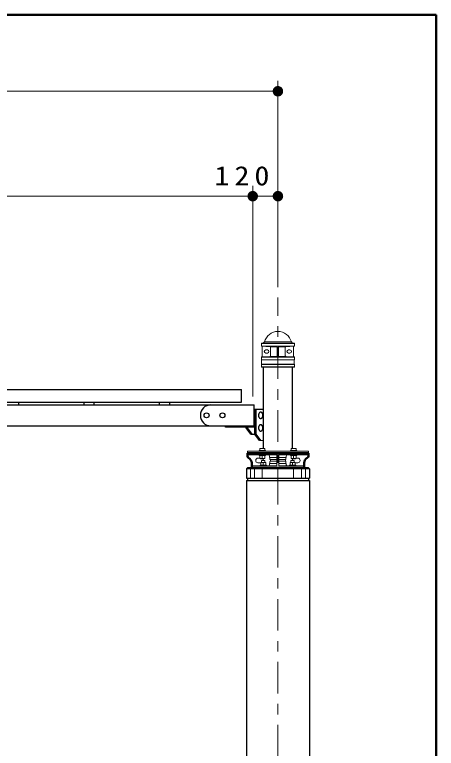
# Model space of a CAD drawing. Units: millimetres on the paper, scale 1:50. Extents: x -365 to 10, y -38 to 257.
# Drawn here: x -40.2 to 0, y 187.1 to 257 of the extents above; entities that cross this region are included whole.
import ezdxf

# ---------------------------------------------------------------- set-up
doc = ezdxf.new("R2010")
doc.units = ezdxf.units.MM
doc.linetypes.add('USER2', pattern=[6, 3, -1, 1, -1])
doc.layers.add('LY_1', color=7, linetype='Continuous', lineweight=13)
doc.layers.add('LY_2', color=7, linetype='Continuous', lineweight=13)
doc.styles.add('ＭＳ ゴシック', font='')
doc.styles.get('ＭＳ ゴシック').set_extended_font_data('MS Gothic')

# ---------------------------------------------------------------- blocks, each defined once
blk = doc.blocks.new('filled_dot')
at = {"color": 0, "linetype": 'Continuous', "lineweight": -2, "const_width": 1.25}
blk.add_lwpolyline([(-0.625, 0, 1), (0.625, 0, 1)], format="xyb", close=True, dxfattribs=at)

msp = doc.modelspace()

# ---------------------------------------------------------------- linework, layer by layer
at = {"layer": 'LY_1'}
for p, q in [((-15.107, 231.028), (-15.107, 250.697)), ((-79.907, 249.697), (-15.107, 249.697)), ((-17.507, 220.606), (-17.507, 240.697)), ((-77.507, 239.697), (-17.507, 239.697)), ((-21.272, 239.697), (-15.107, 239.697)), ((-16.687, 225.666), (-16.667, 225.686)), ((-16.687, 225.666), (-13.527, 225.666)), ((-16.687, 225.666), (-16.687, 225.406)), ((-16.687, 225.406), (-16.667, 225.386)), ((-16.687, 225.406), (-13.527, 225.406)), ((-16.667, 225.686), (-13.547, 225.686)), ((-16.667, 225.386), (-13.547, 225.386)), ((-16.667, 225.386), (-15.845, 225.35)), ((-16.607, 225.382), (-16.607, 224.39)), ((-16.505, 225.686), (-16.387, 225.804)), ((-16.387, 225.804), (-13.827, 225.804)), ((-15.807, 225.348), (-15.177, 225.348)), ((-15.807, 225.31), (-15.807, 224.461)), ((-15.177, 225.346), (-15.177, 224.426)), ((-14.407, 225.348), (-15.037, 225.348)), ((-15.037, 225.346), (-15.037, 224.426)), ((-14.407, 225.31), (-14.407, 224.461)), ((-13.547, 225.386), (-14.368, 225.35)), ((-13.709, 225.686), (-13.827, 225.804)), ((-13.607, 225.382), (-13.607, 224.39)), ((-13.547, 225.686), (-13.527, 225.666)), ((-13.547, 225.386), (-13.527, 225.406)), ((-13.527, 225.666), (-13.527, 225.406)), ((-16.257, 225.036), (-16.117, 225.036)), ((-16.257, 224.736), (-16.117, 224.736)), ((-13.957, 225.036), (-14.097, 225.036)), ((-13.957, 224.736), (-14.097, 224.736)), ((-16.647, 224.386), (-16.687, 224.346)), ((-16.687, 224.346), (-16.687, 224.106)), ((-16.687, 224.346), (-13.527, 224.346)), ((-16.687, 224.106), (-16.667, 224.086)), ((-16.687, 224.106), (-13.527, 224.106)), ((-16.667, 224.086), (-16.667, 223.686)), ((-16.667, 224.086), (-13.547, 224.086)), ((-16.647, 224.386), (-15.845, 224.421)), ((-16.647, 224.386), (-13.567, 224.386)), ((-15.807, 224.422), (-15.177, 224.422)), ((-14.407, 224.422), (-15.037, 224.422)), ((-13.567, 224.386), (-14.368, 224.421)), ((-13.567, 224.386), (-13.527, 224.346)), ((-13.527, 224.106), (-13.547, 224.086)), ((-13.547, 224.086), (-13.547, 223.686)), ((-13.527, 224.346), (-13.527, 224.106)), ((-16.667, 223.686), (-16.687, 223.666)), ((-16.687, 223.666), (-16.687, 223.426)), ((-16.687, 223.666), (-13.527, 223.666)), ((-16.687, 223.426), (-16.647, 223.386)), ((-16.687, 223.426), (-13.527, 223.426)), ((-16.667, 223.686), (-13.547, 223.686)), ((-16.647, 223.386), (-13.567, 223.386)), ((-13.527, 223.426), (-13.567, 223.386)), ((-13.547, 223.686), (-13.527, 223.666)), ((-13.527, 223.666), (-13.527, 223.426)), ((-16.907, 215.448), (-16.907, 215.384)), ((-16.306, 215.448), (-16.907, 215.448)), ((-16.367, 215.648), (-16.847, 215.648)), ((-16.847, 215.648), (-16.847, 215.448)), ((-16.367, 215.648), (-16.367, 215.448)), ((-16.306, 215.448), (-16.306, 215.384)), ((-13.906, 215.448), (-13.906, 215.384)), ((-13.306, 215.448), (-13.906, 215.448)), ((-13.847, 215.648), (-13.847, 215.448)), ((-13.367, 215.648), (-13.847, 215.648)), ((-13.367, 215.648), (-13.367, 215.448)), ((-13.306, 215.448), (-13.306, 215.384)), ((-12.207, 215.384), (-18.007, 215.384)), ((-18.007, 215.384), (-18.007, 215.204)), ((-18.007, 215.024), (-15.197, 215.024)), ((-17.007, 214.724), (-16.847, 214.724)), ((-16.907, 214.96), (-16.907, 215.024)), ((-16.907, 214.96), (-16.307, 214.96)), ((-16.847, 214.7), (-16.847, 214.96)), ((-16.607, 214.7), (-16.607, 214.96)), ((-16.367, 214.7), (-16.367, 214.96)), ((-16.307, 214.96), (-16.307, 215.024)), ((-15.907, 214.924), (-15.907, 214.804)), ((-15.867, 214.784), (-15.907, 214.804)), ((-15.867, 214.784), (-15.867, 214.604)), ((-15.197, 214.784), (-15.867, 214.784)), ((-15.197, 215.024), (-15.197, 213.984)), ((-12.207, 215.024), (-15.017, 215.024)), ((-15.017, 215.024), (-15.017, 213.984)), ((-15.017, 214.784), (-14.347, 214.784)), ((-14.347, 214.784), (-14.307, 214.804)), ((-14.347, 214.784), (-14.347, 214.604)), ((-14.307, 214.924), (-14.307, 214.804)), ((-13.907, 214.96), (-13.907, 215.024)), ((-13.307, 214.96), (-13.907, 214.96)), ((-13.847, 214.7), (-13.847, 214.96)), ((-13.607, 214.7), (-13.607, 214.96)), ((-13.367, 214.7), (-13.367, 214.96)), ((-13.207, 214.724), (-13.367, 214.724)), ((-13.307, 214.96), (-13.307, 215.024)), ((-12.207, 215.384), (-12.207, 215.204)), ((-17.007, 214.284), (-16.747, 214.284)), ((-16.847, 214.7), (-16.367, 214.7)), ((-16.807, 214.048), (-16.807, 213.984)), ((-16.807, 214.048), (-16.207, 214.048)), ((-16.767, 214.648), (-16.767, 214.7)), ((-16.767, 214.648), (-16.447, 214.648)), ((-16.747, 214.308), (-16.747, 214.048)), ((-16.747, 214.308), (-16.267, 214.308)), ((-16.667, 214.504), (-16.667, 214.308)), ((-16.347, 214.504), (-16.667, 214.504)), ((-16.507, 214.308), (-16.507, 214.048)), ((-16.447, 214.648), (-16.447, 214.7)), ((-16.347, 214.504), (-16.347, 214.308)), ((-16.267, 214.308), (-16.267, 214.048)), ((-16.207, 214.048), (-16.207, 213.984)), ((-15.907, 214.204), (-15.867, 214.224)), ((-15.907, 214.204), (-15.907, 214.084)), ((-15.827, 214.584), (-15.867, 214.604)), ((-15.867, 214.404), (-15.827, 214.424)), ((-15.867, 214.404), (-15.867, 214.224)), ((-15.197, 214.224), (-15.867, 214.224)), ((-15.827, 214.584), (-15.827, 214.424)), ((-15.197, 214.584), (-15.827, 214.584)), ((-15.197, 214.424), (-15.827, 214.424)), ((-15.057, 214.584), (-15.157, 214.584)), ((-15.017, 214.584), (-14.387, 214.584)), ((-15.017, 214.424), (-14.387, 214.424)), ((-15.017, 214.224), (-14.347, 214.224)), ((-14.387, 214.584), (-14.347, 214.604)), ((-14.387, 214.584), (-14.387, 214.424)), ((-14.347, 214.404), (-14.387, 214.424)), ((-14.347, 214.404), (-14.347, 214.224)), ((-14.307, 214.204), (-14.347, 214.224)), ((-14.307, 214.204), (-14.307, 214.084)), ((-14.007, 214.048), (-13.407, 214.048)), ((-14.007, 214.048), (-14.007, 213.984)), ((-13.947, 214.308), (-13.947, 214.048)), ((-13.467, 214.308), (-13.947, 214.308)), ((-13.547, 214.504), (-13.867, 214.504)), ((-13.867, 214.504), (-13.867, 214.308)), ((-13.367, 214.7), (-13.847, 214.7)), ((-13.767, 214.648), (-13.767, 214.7)), ((-13.447, 214.648), (-13.767, 214.648)), ((-13.707, 214.308), (-13.707, 214.048)), ((-13.547, 214.504), (-13.547, 214.308)), ((-13.467, 214.308), (-13.467, 214.048)), ((-13.207, 214.284), (-13.467, 214.284)), ((-13.447, 214.648), (-13.447, 214.7)), ((-13.407, 214.048), (-13.407, 213.984)), ((-17.732, 213.705), (-17.732, 212.804)), ((-17.607, 213.984), (-15.197, 213.984)), ((-17.357, 213.705), (-17.357, 212.804)), ((-16.607, 213.705), (-16.607, 212.804)), ((-15.107, 213.705), (-15.107, 212.804)), ((-12.607, 213.984), (-15.017, 213.984)), ((-13.607, 213.705), (-13.607, 212.804)), ((-12.857, 213.705), (-12.857, 212.804)), ((-12.482, 213.705), (-12.482, 212.804))]:
    msp.add_line(p, q, dxfattribs=at)
at = {"layer": 'LY_1', "linetype": 'USER2'}
msp.add_line((-15.107, 162.29), (-15.107, 230.028), dxfattribs=at)
at = {"layer": 'LY_1', "lineweight": 25}
for p, q in [((-16.505, 223.386), (-16.505, 215.648)), ((-13.709, 215.648), (-13.709, 223.386)), ((-47.507, 219.804), (-21.507, 219.804)), ((-47.507, 217.804), (-21.507, 217.804))]:
    msp.add_line(p, q, dxfattribs=at)
at = {"layer": 'LY_1', "color": 40, "lineweight": 25}
for p, q in [((-76.447, 221.264), (-18.567, 221.264)), ((-18.567, 220.064), (-18.567, 221.264)), ((-76.447, 220.064), (-18.567, 220.064)), ((-39.827, 219.804), (-39.827, 220.064)), ((-33.587, 219.804), (-33.587, 220.064)), ((-32.627, 219.804), (-32.627, 220.064)), ((-26.387, 219.804), (-26.387, 220.064)), ((-25.427, 219.804), (-25.427, 220.064))]:
    msp.add_line(p, q, dxfattribs=at)
at = {"layer": 'LY_1', "color": 4, "lineweight": 25}
for p, q in [((-21.507, 219.804), (-17.387, 219.804)), ((-17.387, 217.684), (-17.387, 219.804)), ((-17.387, 219.404), (-16.505, 219.404)), ((-17.301, 217.004), (-17.301, 219.404)), ((-17.174, 217.004), (-17.174, 219.404)), ((-21.507, 217.804), (-17.387, 217.804)), ((-20.107, 217.684), (-20.107, 217.804)), ((-17.387, 217.684), (-20.107, 217.684)), ((-18.122, 217.604), (-18.122, 217.684)), ((-17.697, 217.004), (-18.122, 217.604)), ((-18.122, 217.604), (-17.994, 217.604)), ((-17.994, 217.604), (-17.994, 217.684)), ((-17.57, 217.004), (-17.994, 217.604)), ((-17.697, 217.004), (-17.174, 217.004)), ((-16.877, 216.404), (-17.301, 217.004)), ((-16.75, 216.404), (-17.174, 217.004)), ((-18.021, 213.804), (-18.107, 213.704)), ((-12.107, 213.705), (-18.107, 213.705)), ((-18.107, 213.703), (-18.107, 212.804)), ((-12.192, 213.804), (-18.021, 213.804)), ((-12.191, 213.805), (-12.106, 213.705)), ((-12.107, 213.703), (-12.107, 212.804)), ((-18.107, 212.804), (-12.107, 212.804)), ((-18.021, 212.804), (-18.021, 212.604)), ((-12.192, 212.804), (-12.192, 212.604)), ((-18.107, 212.604), (-12.107, 212.604)), ((-18.107, 212.604), (-18.107, 169.004)), ((-12.107, 212.604), (-12.107, 169.004))]:
    msp.add_line(p, q, dxfattribs=at)
at = {"layer": 'LY_1', "color": 4}
msp.add_line((-16.877, 216.404), (-16.505, 216.404), dxfattribs=at)
at = {"layer": 'LY_1', "color": 140, "lineweight": 50}
for p, q in [((-18.007, 215.204), (-12.207, 215.204)), ((-18.007, 215.204), (-18.007, 214.92)), ((-12.207, 215.204), (-12.207, 214.92)), ((-17.607, 214.264), (-17.607, 213.804)), ((-12.607, 214.264), (-12.607, 213.804)), ((-17.607, 213.804), (-12.607, 213.804))]:
    msp.add_line(p, q, dxfattribs=at)
at = {"layer": 'LY_1', "color": 4, "lineweight": 25}
for points in [[(-16.75, 219.104), (-16.768, 219.102), (-16.787, 219.099), (-16.805, 219.093), (-16.822, 219.085), (-16.839, 219.075), (-16.856, 219.063), (-16.871, 219.049), (-16.886, 219.033), (-16.9, 219.016), (-16.912, 218.996), (-16.924, 218.976), (-16.933, 218.954), (-16.942, 218.93), (-16.949, 218.906), (-16.955, 218.881), (-16.959, 218.856), (-16.961, 218.83), (-16.962, 218.804), (-16.961, 218.777), (-16.959, 218.751), (-16.955, 218.726), (-16.949, 218.701), (-16.942, 218.677), (-16.933, 218.654), (-16.924, 218.632), (-16.912, 218.611), (-16.9, 218.591), (-16.886, 218.574), (-16.871, 218.558), (-16.856, 218.544), (-16.839, 218.532), (-16.822, 218.522), (-16.805, 218.514), (-16.787, 218.508), (-16.768, 218.505), (-16.75, 218.504), (-16.731, 218.505), (-16.713, 218.508), (-16.695, 218.514), (-16.677, 218.522), (-16.66, 218.532), (-16.644, 218.544), (-16.628, 218.558), (-16.613, 218.574), (-16.6, 218.591), (-16.587, 218.611), (-16.576, 218.632), (-16.566, 218.654), (-16.558, 218.677), (-16.55, 218.701), (-16.545, 218.726), (-16.541, 218.751), (-16.538, 218.777), (-16.538, 218.804), (-16.538, 218.83), (-16.541, 218.856), (-16.545, 218.881), (-16.55, 218.906), (-16.558, 218.93), (-16.566, 218.954), (-16.576, 218.976), (-16.587, 218.996), (-16.6, 219.016), (-16.613, 219.033), (-16.628, 219.049), (-16.644, 219.063), (-16.66, 219.075), (-16.677, 219.085), (-16.695, 219.093), (-16.713, 219.099), (-16.731, 219.102)], [(-16.75, 217.904), (-16.768, 217.902), (-16.787, 217.899), (-16.805, 217.893), (-16.822, 217.885), (-16.839, 217.875), (-16.856, 217.863), (-16.871, 217.849), (-16.886, 217.833), (-16.9, 217.816), (-16.912, 217.796), (-16.924, 217.776), (-16.933, 217.754), (-16.942, 217.73), (-16.949, 217.706), (-16.955, 217.681), (-16.959, 217.656), (-16.961, 217.63), (-16.962, 217.604), (-16.961, 217.577), (-16.959, 217.551), (-16.955, 217.526), (-16.949, 217.501), (-16.942, 217.477), (-16.933, 217.454), (-16.924, 217.432), (-16.912, 217.411), (-16.9, 217.391), (-16.886, 217.374), (-16.871, 217.358), (-16.856, 217.344), (-16.839, 217.332), (-16.822, 217.322), (-16.805, 217.314), (-16.787, 217.308), (-16.768, 217.305), (-16.75, 217.304), (-16.731, 217.305), (-16.713, 217.308), (-16.695, 217.314), (-16.677, 217.322), (-16.66, 217.332), (-16.644, 217.344), (-16.628, 217.358), (-16.613, 217.374), (-16.6, 217.391), (-16.587, 217.411), (-16.576, 217.432), (-16.566, 217.454), (-16.558, 217.477), (-16.55, 217.501), (-16.545, 217.526), (-16.541, 217.551), (-16.538, 217.577), (-16.538, 217.604), (-16.538, 217.63), (-16.541, 217.656), (-16.545, 217.681), (-16.55, 217.706), (-16.558, 217.73), (-16.566, 217.754), (-16.576, 217.776), (-16.587, 217.796), (-16.6, 217.816), (-16.613, 217.833), (-16.628, 217.849), (-16.644, 217.863), (-16.66, 217.875), (-16.677, 217.885), (-16.695, 217.893), (-16.713, 217.899), (-16.731, 217.902)]]:
    msp.add_lwpolyline(points, close=True, dxfattribs=at)
for centre in [(-21.907, 218.804), (-20.407, 218.804)]:
    msp.add_circle(centre, 0.24, dxfattribs=at)
at = {"layer": 'LY_1'}
for centre, radius, start, end in [((-15.107, 225.484), 1.319, 14.00253, 165.99746), ((-15.847, 225.31), 0.04, 0, 87.5), ((-15.217, 225.346), 0.04, 0, 90), ((-14.997, 225.346), 0.04, 90, 180), ((-14.367, 225.31), 0.04, 92.5, 180), ((-16.257, 224.886), 0.15, 90, 270), ((-16.117, 224.886), 0.15, 270, 90), ((-14.097, 224.886), 0.15, 90, 270), ((-13.957, 224.886), 0.15, 270, 90), ((-15.847, 224.461), 0.04, 272.5, 0), ((-15.217, 224.426), 0.04, 270, 0), ((-14.997, 224.426), 0.04, 180, 270), ((-14.367, 224.461), 0.04, 180, 267.5), ((-17.007, 214.504), 0.22, 90.00001, 267.3386), ((-16.007, 214.924), 0.1, 0, 90), ((-14.207, 214.924), 0.1, 89.99999, 180), ((-13.207, 214.504), 0.22, 270, 90), ((-16.707, 214.504), 0.22, 0.00016, 40.88696), ((-16.007, 214.084), 0.1, 270, 0), ((-14.207, 214.084), 0.1, 179.99999, 270), ((-13.507, 214.504), 0.22, 139.11303, 179.99984)]:
    msp.add_arc(centre, radius, start, end, dxfattribs=at)
at = {"layer": 'LY_1', "color": 4, "lineweight": 25}
msp.add_arc((-21.507, 218.804), 1, 90, 270, dxfattribs=at)
at = {"layer": 'LY_1', "color": 140, "lineweight": 50}
for centre, radius, start, end in [((-17.807, 214.92), 0.2, 180, 242.74229), ((-18.145, 214.264), 0.538, 0, 62.74229), ((-12.069, 214.264), 0.538, 117.25771, 179.99999), ((-12.407, 214.92), 0.2, 297.25771, 0)]:
    msp.add_arc(centre, radius, start, end, dxfattribs=at)
at = {"layer": 'LY_2', "lineweight": 50}
for p, q in [((0, 257), (-365, 257)), ((0, 0), (0, 257))]:
    msp.add_line(p, q, dxfattribs=at)

# ---------------------------------------------------------------- block references
at = {"layer": 'LY_1', "xscale": 0.4, "yscale": 0.4, "rotation": 180}
for p in [(-15.107, 249.697), (-17.507, 239.697), (-15.107, 239.697)]:
    msp.add_blockref('filled_dot', p, dxfattribs=at)
at = {"layer": 'LY_1', "xscale": 0.4, "yscale": 0.4}
msp.add_blockref('filled_dot', (-17.507, 239.697), dxfattribs=at)

# ---------------------------------------------------------------- texts
at = {"layer": 'LY_1', "insert": (-18.303, 240.697), "char_height": 1.833, "attachment_point": 8, "style": 'ＭＳ ゴシック'}
msp.add_mtext('\\T1.33;\\W1.15;120', dxfattribs=at)

doc.saveas('drawing.dxf')
